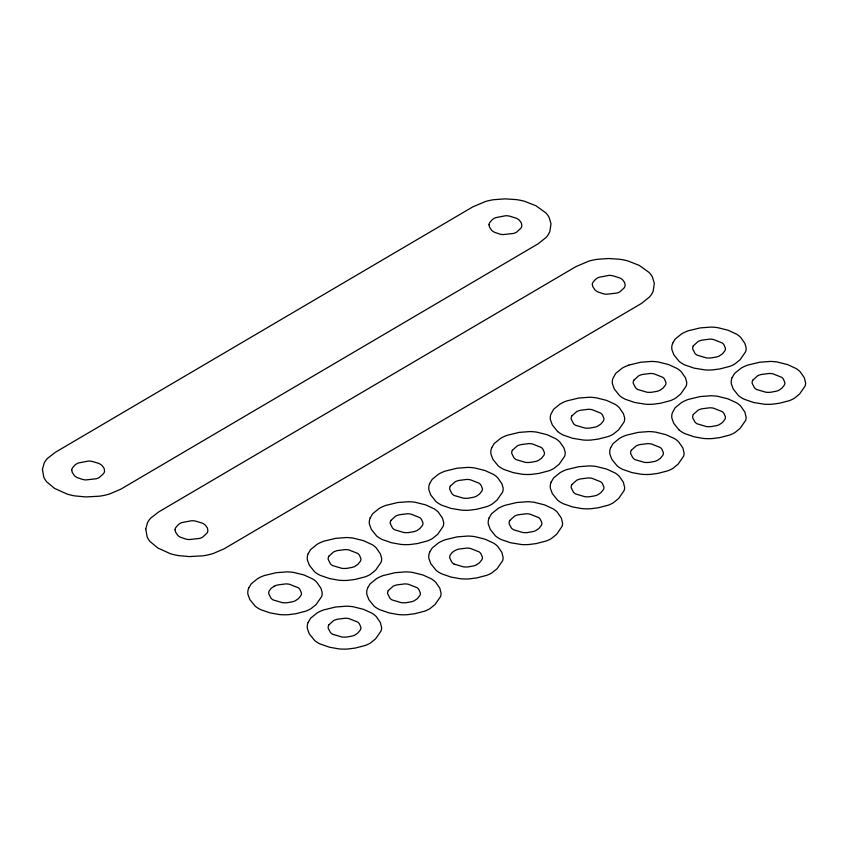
<?xml version="1.0" encoding="UTF-8"?>
<svg xmlns="http://www.w3.org/2000/svg" width="848" height="848" viewBox="0 0 848 848"><rect width="100%" height="100%" fill="white"/><g stroke="black" fill="none" stroke-linecap="round" stroke-linejoin="round"><path stroke-width="1.27" d="M274.211 586.233L271.106 588.374L269.134 591.045A14.533 8.395 0 0 0 268.763 593.77L271.021 598.2A12.762 7.367 0 0 0 273.173 599.939L282.532 602.695A14.501 8.374 0 0 0 287.377 602.674L292.083 601.857A12.179 7.028 0 0 0 295.358 600.755L298.454 598.646L300.913 595.582A13.027 7.526 0 0 0 301.422 592.943L300.075 589.763A12.413 7.166 0 0 0 298.316 587.77L289.486 584.261A12.656 7.303 0 0 0 285.84 583.901L278.133 584.876A13.292 7.674 0 0 0 274.211 586.233M628.824 365.106L640.706 362.234L651.476 361.418A30.931 17.861 0 0 1 658.408 362.011L668.606 364.566L677.17 368.509A31.991 18.465 0 0 1 681.304 371.816L685.438 377.784L686.647 381.982A29.892 17.257 0 0 1 686.17 386.084L680.668 394.034L675.559 398.178A29.447 17.002 0 0 1 670.28 400.701L660.369 403.277L652.96 404.231A32.881 18.985 0 0 1 645.604 404.242L634.633 402.461L625.389 399.291A30.91 17.85 0 0 1 619.665 395.709L614.365 389.126L612.404 383.815A34.567 19.96 0 0 1 612.85 378.579L615.69 373.417L622.029 368.265A34.121 19.705 0 0 1 628.824 365.106M454.136 564.121L463.496 566.867A14.501 8.374 0 0 0 468.34 566.856L473.057 566.04A12.148 7.017 0 0 0 476.322 564.927L479.417 562.828L481.865 559.765A13.059 7.537 0 0 0 482.385 557.125L481.039 553.935A12.413 7.166 0 0 0 479.279 551.953L470.449 548.444A12.635 7.293 0 0 0 466.803 548.084L459.086 549.059A13.303 7.685 0 0 0 455.175 550.416L452.069 552.557L450.097 555.228A14.564 8.406 0 0 0 449.726 557.952L451.984 562.372A12.784 7.378 0 0 0 454.136 564.121M557.624 431.526L552.324 424.943L550.373 419.633A34.567 19.96 0 0 1 550.808 414.396L553.649 409.234L559.977 404.093A34.121 19.705 0 0 1 566.782 400.924L578.665 398.051L589.434 397.246A31.058 17.935 0 0 1 596.367 397.839L606.564 400.383L615.129 404.326A32.097 18.529 0 0 1 619.263 407.634L623.397 413.601L624.605 417.799A29.924 17.278 0 0 1 624.128 421.901L618.627 429.851L613.517 433.996A29.436 16.992 0 0 1 608.239 436.529L598.317 439.094L590.918 440.059A32.807 18.942 0 0 1 583.562 440.07L572.601 438.278L563.348 435.109A30.899 17.84 0 0 1 557.624 431.526M679.121 430.031L673.821 423.459L671.87 418.149A34.556 19.949 0 0 1 672.305 412.902L675.146 407.74L681.485 402.599A34.1 19.684 0 0 1 688.279 399.429L700.172 396.567L710.942 395.751A30.952 17.872 0 0 1 717.864 396.345L728.061 398.899L736.626 402.842A31.98 18.465 0 0 1 740.76 406.139L744.894 412.107L746.145 417.343A29.828 17.225 0 0 1 745.625 420.407L740.124 428.357L735.015 432.501A29.404 16.981 0 0 1 729.746 435.035L719.825 437.6L712.426 438.564A32.945 19.016 0 0 1 703.225 438.427L694.088 436.794L684.845 433.614A30.888 17.829 0 0 1 679.121 430.031M71.762 470.046L72.228 472.347L74.285 475.516A13.017 7.515 0 0 0 77.168 477.583L82.033 479.258A12.381 7.144 0 0 0 85.722 479.936L96.248 478.77A12.656 7.303 0 0 0 99.269 477.53L103.477 473.672A13.261 7.653 0 0 0 104.569 471.117L104.103 468.329L102.184 465.647A14.649 8.459 0 0 0 98.474 463.294L92.061 461.397A12.741 7.356 0 0 0 88.404 461.058L78.429 462.966A14.501 8.374 0 0 0 75.048 464.969L72.462 467.895A12.116 6.996 0 0 0 71.815 469.601L71.762 470.046M175.07 529.693L175.536 531.993L177.592 535.162A13.017 7.515 0 0 0 180.486 537.229L185.352 538.904A12.381 7.144 0 0 0 189.04 539.582L199.566 538.416A12.656 7.303 0 0 0 202.577 537.176L206.795 533.318A13.261 7.653 0 0 0 207.877 530.763L207.421 527.975L205.502 525.294A14.649 8.459 0 0 0 201.782 522.94L195.369 521.043A12.741 7.356 0 0 0 191.712 520.704L181.748 522.612A14.501 8.374 0 0 0 178.366 524.615L175.78 527.541A12.116 6.996 0 0 0 175.123 529.247L175.07 529.693M489.042 224.72L489.497 227.02L491.554 230.179A13.07 7.547 0 0 0 494.448 232.246L499.313 233.931A12.444 7.187 0 0 0 503.002 234.61L513.528 233.444A12.656 7.314 0 0 0 516.538 232.204L520.746 228.345A13.25 7.653 0 0 0 521.838 225.78L521.382 223.003L519.464 220.321A14.575 8.416 0 0 0 516.379 218.254L509.33 216.07A12.762 7.367 0 0 0 505.673 215.731L495.709 217.639A14.49 8.363 0 0 0 492.328 219.643L490.017 222.155A12.169 7.028 0 0 0 489.084 224.275L489.042 224.72M592.349 284.366L592.816 286.666L594.872 289.825A13.07 7.547 0 0 0 597.766 291.892L602.631 293.578A12.444 7.187 0 0 0 606.309 294.256L616.846 293.09A12.656 7.314 0 0 0 619.856 291.85L624.064 287.991A13.25 7.653 0 0 0 625.146 285.426L624.69 282.649L622.782 279.967A14.575 8.416 0 0 0 619.697 277.9L612.648 275.717A12.762 7.367 0 0 0 608.991 275.377L599.027 277.285A14.49 8.363 0 0 0 595.635 279.289L593.335 281.801A12.169 7.028 0 0 0 592.392 283.921L592.349 284.366M42.432 469.41L43.81 477.223A42.548 24.571 0 0 0 46.863 481.982L54.643 488.437L67.087 494.055A41.976 24.232 0 0 0 75.101 495.942L86.072 496.939L99.608 496.175A43.555 25.143 0 0 0 109.816 493.896L120.755 489.201L538.035 243.864L546.038 237.493A43.534 25.133 0 0 0 549.854 231.568L551.009 223.745L549.133 217.417A41.934 24.21 0 0 0 545.762 212.816L535.883 205.714L524.605 201.305A42.527 24.55 0 0 0 516.315 199.598L505.101 198.867L493.886 199.683A42.538 24.56 0 0 0 485.639 201.442L472.739 206.901L55.459 452.228L47.446 458.439A41.944 24.221 0 0 0 44.181 463.072L42.432 469.41M145.75 529.057L147.128 536.869A42.548 24.571 0 0 0 150.17 541.628L157.961 548.084L170.395 553.702A41.976 24.232 0 0 0 178.419 555.588L189.39 556.585L202.916 555.822A43.555 25.143 0 0 0 213.124 553.543L224.063 548.847L641.353 303.51L649.356 297.139A43.534 25.133 0 0 0 653.172 291.214L654.327 283.391L652.441 277.063A41.934 24.21 0 0 0 649.08 272.462L639.191 265.36L627.923 260.951A42.527 24.55 0 0 0 619.634 259.244L608.408 258.513L597.193 259.329A42.538 24.56 0 0 0 588.947 261.089L576.046 266.548L158.767 511.874L150.764 518.086A41.944 24.221 0 0 0 147.488 522.718L145.75 529.057M248.729 587.982L248.347 589.021A34.556 19.949 0 0 0 247.902 594.257L249.863 599.578L255.163 606.15A30.867 17.819 0 0 0 260.887 609.733L270.141 612.903L279.268 614.535A32.902 18.995 0 0 0 288.458 614.683L295.857 613.719L305.778 611.154A29.457 17.013 0 0 0 311.057 608.62L316.177 604.476L321.668 596.526A29.924 17.278 0 0 0 322.145 592.423L320.936 588.226L316.802 582.258A32.023 18.486 0 0 0 312.668 578.951L304.103 575.008L293.896 572.464A30.984 17.893 0 0 0 286.974 571.87L276.204 572.686L264.322 575.548A34.1 19.695 0 0 0 257.516 578.718L251.188 583.859L248.729 587.982M308.184 553.659L307.803 554.698A34.588 19.97 0 0 0 307.368 559.934L309.319 565.245L314.619 571.817A30.92 17.85 0 0 0 320.343 575.4L329.596 578.58L338.723 580.212A32.902 18.995 0 0 0 347.913 580.35L355.312 579.396L365.234 576.82A29.457 17.013 0 0 0 370.512 574.297L375.632 570.153L381.123 562.203A29.956 17.289 0 0 0 381.6 558.101L380.392 553.903L376.258 547.925A32.065 18.508 0 0 0 372.124 544.628L363.559 540.685L353.351 538.13A30.994 17.893 0 0 0 346.429 537.537L335.66 538.353L323.777 541.225A34.132 19.705 0 0 0 316.982 544.384L310.644 549.536L308.184 553.659M308.184 622.315L307.803 623.354A34.545 19.949 0 0 0 307.368 628.591L309.319 633.901L314.619 640.473A30.835 17.808 0 0 0 320.343 644.056L329.586 647.236L338.723 648.868A32.902 18.995 0 0 0 347.913 649.006L355.323 648.052L365.244 645.476A29.426 16.992 0 0 0 370.512 642.954L375.632 638.798L381.123 630.859A29.86 17.236 0 0 0 381.642 627.785L380.392 622.549L376.258 616.581A32.012 18.476 0 0 0 372.124 613.284L363.559 609.341L353.362 606.786A30.994 17.893 0 0 0 346.429 606.193L335.66 607.009L323.777 609.882A34.079 19.674 0 0 0 316.972 613.04L310.654 618.181L308.184 622.315M370.226 517.831L369.845 518.881A34.556 19.949 0 0 0 369.41 524.117L371.36 529.428L376.66 536A30.888 17.829 0 0 0 382.384 539.582L391.638 542.762L400.765 544.395A32.902 18.995 0 0 0 409.955 544.533L417.354 543.568L427.286 541.003A29.457 17.013 0 0 0 432.554 538.469L437.674 534.325L443.165 526.385A29.924 17.278 0 0 0 443.652 522.273L442.433 518.075L438.299 512.107A32.044 18.497 0 0 0 434.165 508.811L425.601 504.867L415.403 502.313A30.984 17.893 0 0 0 408.471 501.719L397.701 502.535L385.829 505.397A34.1 19.684 0 0 0 379.024 508.567L372.696 513.708L370.226 517.831M367.64 587.982L367.258 589.021A34.577 19.96 0 0 0 366.824 594.257L368.785 599.578L374.074 606.14A30.888 17.829 0 0 0 379.798 609.723L389.052 612.903L398.178 614.546A32.902 18.995 0 0 0 407.379 614.683L414.778 613.719L424.7 611.154A29.426 16.992 0 0 0 429.968 608.62L435.088 604.476L440.568 596.526A29.881 17.246 0 0 0 441.098 593.462L439.847 588.226L435.713 582.258A32.044 18.508 0 0 0 431.579 578.951L423.014 575.018L412.817 572.464A31.005 17.903 0 0 0 405.895 571.87L395.126 572.676L383.232 575.548A34.111 19.695 0 0 0 376.427 578.718L370.099 583.859L367.64 587.982M429.682 483.508L429.311 484.547A34.577 19.96 0 0 0 428.865 489.784L430.816 495.105L436.126 501.677A30.92 17.85 0 0 0 441.85 505.26L451.094 508.429L462.054 510.21A32.839 18.953 0 0 0 469.421 510.21L476.82 509.245L486.741 506.669A29.457 17.013 0 0 0 492.02 504.147L497.129 500.002L502.62 492.052A29.913 17.267 0 0 0 503.108 487.95L501.889 483.752L497.765 477.784A32.044 18.497 0 0 0 493.621 474.477L485.056 470.534L474.859 467.99A31.016 17.903 0 0 0 467.926 467.386L457.167 468.202L445.285 471.075A34.1 19.695 0 0 0 438.48 474.233L432.151 479.374L429.682 483.508M429.682 552.165L429.311 553.203A34.545 19.949 0 0 0 428.865 558.44L430.826 563.761L436.116 570.322A30.857 17.819 0 0 0 441.84 573.905L451.094 577.085L460.22 578.718A32.902 18.995 0 0 0 469.421 578.866L476.82 577.901L486.741 575.336A29.426 16.992 0 0 0 492.01 572.803L497.129 568.658L502.62 560.708A29.86 17.236 0 0 0 503.14 557.634L501.889 552.398L497.755 546.43A32.023 18.486 0 0 0 493.621 543.133L485.067 539.19L474.859 536.646A31.005 17.903 0 0 0 467.937 536.053L457.157 536.858L445.285 539.731A34.079 19.674 0 0 0 438.48 542.89L432.151 548.041L429.682 552.165M491.723 447.691L491.352 448.73A34.567 19.96 0 0 0 490.907 453.966L492.868 459.277L498.168 465.849A30.899 17.84 0 0 0 503.892 469.432L513.135 472.612L522.262 474.244A32.934 19.016 0 0 0 531.463 474.382L538.862 473.417L548.783 470.852A29.447 17.002 0 0 0 554.062 468.329L559.171 464.185L564.662 456.235A29.945 17.289 0 0 0 565.15 452.132L563.941 447.924L559.807 441.956A32.086 18.518 0 0 0 555.663 438.66L547.108 434.717L536.901 432.162A31.047 17.925 0 0 0 529.979 431.568L519.209 432.385L507.327 435.257A34.132 19.705 0 0 0 500.521 438.416L494.193 443.557L491.723 447.691M489.148 517.831L488.766 518.87A34.567 19.96 0 0 0 488.321 524.117L490.282 529.428L495.571 536A30.888 17.829 0 0 0 501.295 539.582L510.549 542.752L521.52 544.543A32.839 18.953 0 0 0 528.876 544.533L536.275 543.568L546.207 541.003A29.426 16.992 0 0 0 551.476 538.469L556.585 534.325L562.076 526.375A29.839 17.225 0 0 0 562.595 523.311L561.344 518.075L557.221 512.107A32.023 18.486 0 0 0 553.076 508.811L544.522 504.867L534.314 502.313A31.026 17.914 0 0 0 527.392 501.719L516.623 502.535L504.74 505.397A34.079 19.674 0 0 0 497.935 508.567L491.607 513.708L489.148 517.831M551.179 482.014L550.808 483.053A34.556 19.949 0 0 0 550.363 488.289L552.324 493.61L557.624 500.172A30.867 17.819 0 0 0 563.337 503.754L572.591 506.934L581.728 508.577A32.924 19.006 0 0 0 590.918 508.715L598.328 507.751L608.249 505.185A29.404 16.981 0 0 0 613.517 502.652L618.627 498.507L624.117 490.557A29.871 17.246 0 0 0 624.637 487.494L623.386 482.258L619.263 476.29A32.076 18.518 0 0 0 615.118 472.983L606.564 469.039L596.367 466.495A31.058 17.935 0 0 0 589.434 465.902L578.665 466.718L566.782 469.58A34.111 19.695 0 0 0 559.977 472.739L553.649 477.89L551.179 482.014M610.645 447.68L610.274 448.719A34.556 19.949 0 0 0 609.829 453.966L611.79 459.277L617.079 465.849A30.867 17.819 0 0 0 622.803 469.432L632.046 472.612L641.183 474.244A32.86 18.974 0 0 0 650.374 474.382L657.783 473.417L667.705 470.852A29.404 16.971 0 0 0 672.973 468.329L678.082 464.185L683.583 456.235A29.86 17.236 0 0 0 684.103 453.161L682.852 447.924L678.718 441.956A32.086 18.529 0 0 0 674.584 438.66L666.03 434.717L655.822 432.162A31.069 17.935 0 0 0 648.89 431.568L638.12 432.385L626.237 435.257A34.1 19.695 0 0 0 619.432 438.416L613.115 443.557L610.645 447.68M672.687 343.207L672.316 344.246A34.577 19.97 0 0 0 671.87 349.493L673.831 354.803L679.131 361.375A30.91 17.85 0 0 0 684.855 364.958L694.099 368.138L705.059 369.919A32.828 18.953 0 0 0 712.426 369.908L719.825 368.944L729.746 366.378A29.468 17.013 0 0 0 735.025 363.845L740.134 359.7L745.625 351.75A29.903 17.257 0 0 0 746.113 347.648L744.894 343.451L740.76 337.483A32.012 18.486 0 0 0 736.626 334.186L728.061 330.243L717.864 327.688A31.026 17.914 0 0 0 710.931 327.095L700.172 327.911L688.29 330.773A34.132 19.705 0 0 0 681.485 333.942L675.156 339.083L672.687 343.207M732.153 377.54L731.771 378.579A34.567 19.96 0 0 0 731.326 383.815L733.287 389.126L738.576 395.698A30.888 17.829 0 0 0 744.3 399.281L753.554 402.461L764.525 404.242A32.828 18.953 0 0 0 771.881 404.231L779.28 403.277L789.212 400.701A29.426 16.992 0 0 0 794.481 398.178L799.59 394.023L805.081 386.084A29.828 17.225 0 0 0 805.6 383.01L804.349 377.784L800.215 371.816A32.001 18.476 0 0 0 796.081 368.509L787.527 364.566L777.319 362.022A31.037 17.925 0 0 0 770.397 361.428L759.628 362.234L747.745 365.106A34.111 19.695 0 0 0 740.94 368.265L734.612 373.406L732.153 377.54M328.812 624.934L328.6 625.379A14.617 8.438 0 0 0 328.314 628.559L330.476 632.523A12.773 7.378 0 0 0 332.639 634.272L341.988 637.018A14.511 8.374 0 0 0 346.832 637.007L351.549 636.191A12.169 7.028 0 0 0 354.814 635.078L357.909 632.979L360.368 629.916A13.027 7.515 0 0 0 360.877 627.276L359.531 624.086A12.36 7.134 0 0 0 357.771 622.103L348.941 618.595A12.667 7.314 0 0 0 345.306 618.224L337.589 619.199A13.314 7.685 0 0 0 333.667 620.566L328.812 624.934M388.267 590.6L388.055 591.045A14.564 8.406 0 0 0 387.684 593.77L389.932 598.2A12.784 7.378 0 0 0 392.094 599.939L401.443 602.695A14.501 8.374 0 0 0 406.298 602.674L411.015 601.857A12.169 7.028 0 0 0 414.28 600.755L417.364 598.646L419.824 595.582A13.017 7.515 0 0 0 420.343 592.943L418.997 589.763A12.338 7.123 0 0 0 417.237 587.77L408.397 584.272A12.635 7.293 0 0 0 404.761 583.901L397.044 584.876A13.303 7.685 0 0 0 393.133 586.233L388.267 590.6M512.351 450.309L512.139 450.754A14.554 8.406 0 0 0 511.757 453.468L514.015 457.899A12.731 7.346 0 0 0 516.178 459.637L525.537 462.393A14.469 8.353 0 0 0 530.382 462.372L535.099 461.556A12.158 7.017 0 0 0 538.363 460.453L541.448 458.355L543.918 455.291A13.027 7.515 0 0 0 544.427 452.652L543.08 449.461A12.487 7.208 0 0 0 541.321 447.479L532.491 443.97A12.603 7.272 0 0 0 528.845 443.599L521.138 444.575A13.292 7.674 0 0 0 517.216 445.931L512.351 450.309M509.775 520.449L509.563 520.905A14.617 8.438 0 0 0 509.266 524.075L511.439 528.05A12.773 7.378 0 0 0 513.602 529.788L522.951 532.544A14.49 8.363 0 0 0 527.795 532.523L533.212 531.537A12.116 6.996 0 0 0 535.777 530.604L538.872 528.505L541.321 525.431A13.038 7.526 0 0 0 541.84 522.792L540.494 519.612A12.37 7.144 0 0 0 538.734 517.63L529.905 514.121A12.635 7.293 0 0 0 526.258 513.75L518.552 514.725A13.282 7.664 0 0 0 514.63 516.082L509.775 520.449M571.817 484.632L571.605 485.077A14.596 8.427 0 0 0 571.223 487.801L573.481 492.232A12.741 7.356 0 0 0 575.644 493.971L584.993 496.727A14.48 8.363 0 0 0 589.837 496.705L594.554 495.889A12.148 7.017 0 0 0 597.819 494.787L600.914 492.677L603.373 489.614A13.017 7.515 0 0 0 603.882 486.975L602.536 483.795A12.423 7.176 0 0 0 600.776 481.802L591.946 478.304A12.614 7.282 0 0 0 588.3 477.933L580.594 478.908A13.314 7.685 0 0 0 576.672 480.265L571.817 484.632M633.859 380.158L633.636 380.604A14.564 8.406 0 0 0 633.265 383.328L635.523 387.748A12.709 7.335 0 0 0 637.675 389.497L647.035 392.242A14.469 8.353 0 0 0 651.879 392.232L656.596 391.416A12.137 7.007 0 0 0 659.861 390.303L662.956 388.204L665.415 385.14A13.027 7.526 0 0 0 665.924 382.501L664.588 379.321A12.497 7.219 0 0 0 662.818 377.328L653.988 373.82A12.603 7.272 0 0 0 650.342 373.449L642.636 374.434A13.314 7.685 0 0 0 638.714 375.791L633.859 380.158M631.272 450.309L631.06 450.754A14.639 8.448 0 0 0 630.774 453.934L632.937 457.899A12.752 7.367 0 0 0 635.099 459.648L644.448 462.393A14.522 8.385 0 0 0 649.292 462.383L654.009 461.566A12.201 7.038 0 0 0 657.285 460.453L660.369 458.355L662.829 455.291A13.017 7.515 0 0 0 663.348 452.641L662.002 449.461A12.391 7.155 0 0 0 660.242 447.479L651.402 443.97A12.699 7.335 0 0 0 647.755 443.599L640.049 444.575A13.292 7.674 0 0 0 636.138 445.931L631.272 450.309M693.314 414.492L693.102 414.937A14.649 8.459 0 0 0 692.816 418.117L694.978 422.081A12.72 7.346 0 0 0 697.141 423.82L706.501 426.576A14.48 8.363 0 0 0 711.345 426.555L716.062 425.738A12.126 6.996 0 0 0 719.327 424.636L722.411 422.537L724.87 419.463A13.017 7.515 0 0 0 725.39 416.824L724.044 413.644A12.444 7.187 0 0 0 722.284 411.662L713.444 408.153A12.614 7.282 0 0 0 709.808 407.782L702.091 408.757A13.345 7.706 0 0 0 698.169 410.114L693.314 414.492M328.812 556.267L328.6 556.723A14.533 8.395 0 0 0 328.218 559.436L330.476 563.867A12.762 7.367 0 0 0 332.639 565.605L341.988 568.361A14.49 8.363 0 0 0 346.832 568.351L351.549 567.524A12.179 7.028 0 0 0 354.814 566.422L357.909 564.323L360.368 561.259A13.027 7.526 0 0 0 360.888 558.62L359.541 555.429A12.391 7.155 0 0 0 357.782 553.447L348.941 549.939A12.625 7.293 0 0 0 345.295 549.568L337.589 550.553A13.282 7.664 0 0 0 333.667 551.9L328.812 556.267M390.854 520.449L390.642 520.905A14.533 8.395 0 0 0 390.26 523.619L392.518 528.05A12.762 7.367 0 0 0 394.68 529.788L404.03 532.544A14.49 8.363 0 0 0 408.884 532.523L413.591 531.707A12.158 7.017 0 0 0 416.866 530.604L419.951 528.505L422.41 525.442A13.07 7.547 0 0 0 422.929 522.792L421.583 519.612A12.466 7.197 0 0 0 419.824 517.63L410.983 514.121A12.625 7.293 0 0 0 407.347 513.75L399.631 514.725A13.282 7.664 0 0 0 395.709 516.082L390.854 520.449M450.309 486.127L450.097 486.572A14.533 8.395 0 0 0 449.716 489.296L451.984 493.716A12.762 7.367 0 0 0 454.136 495.465L463.496 498.211A14.48 8.363 0 0 0 468.34 498.2L473.756 497.204A12.137 7.007 0 0 0 476.322 496.271L479.406 494.172L481.865 491.109A13.049 7.537 0 0 0 482.385 488.469L481.039 485.289A12.423 7.176 0 0 0 479.279 483.296L470.439 479.788A12.625 7.293 0 0 0 466.803 479.427L459.086 480.403A13.25 7.653 0 0 0 455.175 481.759L450.309 486.127M571.817 415.976L571.605 416.421A14.554 8.406 0 0 0 571.223 419.145L573.481 423.576A12.741 7.356 0 0 0 575.633 425.314L584.993 428.07A14.511 8.374 0 0 0 589.837 428.049L594.554 427.233A12.211 7.049 0 0 0 597.819 426.12L600.914 424.021L603.373 420.958A13.027 7.526 0 0 0 603.893 418.318L602.546 415.138A12.444 7.187 0 0 0 600.776 413.146L591.946 409.648A12.688 7.325 0 0 0 588.3 409.277L580.594 410.252A13.261 7.664 0 0 0 576.672 411.609L571.817 415.976M693.314 345.825L693.102 346.27A14.554 8.406 0 0 0 692.721 348.994L694.978 353.425A12.731 7.346 0 0 0 697.141 355.164L706.501 357.92A14.48 8.363 0 0 0 711.345 357.898L716.761 356.913A12.148 7.017 0 0 0 719.327 355.969L722.411 353.881L724.87 350.818A13.006 7.505 0 0 0 725.39 348.168L724.044 344.988A12.466 7.197 0 0 0 722.284 343.005L713.444 339.497A12.625 7.293 0 0 0 709.797 339.126L702.091 340.101A13.261 7.653 0 0 0 698.169 341.458L693.314 345.825M752.78 380.158L752.568 380.604A14.586 8.416 0 0 0 752.187 383.328L754.444 387.748A12.741 7.356 0 0 0 756.596 389.497L765.956 392.242A14.49 8.363 0 0 0 770.8 392.232L776.217 391.235A12.137 7.007 0 0 0 778.782 390.303L781.867 388.204L784.326 385.14A12.996 7.505 0 0 0 784.845 382.501L783.499 379.321A12.402 7.166 0 0 0 781.739 377.328L772.91 373.82A12.635 7.293 0 0 0 769.263 373.459L761.546 374.434A13.292 7.674 0 0 0 757.635 375.791L752.78 380.158"/></g></svg>
